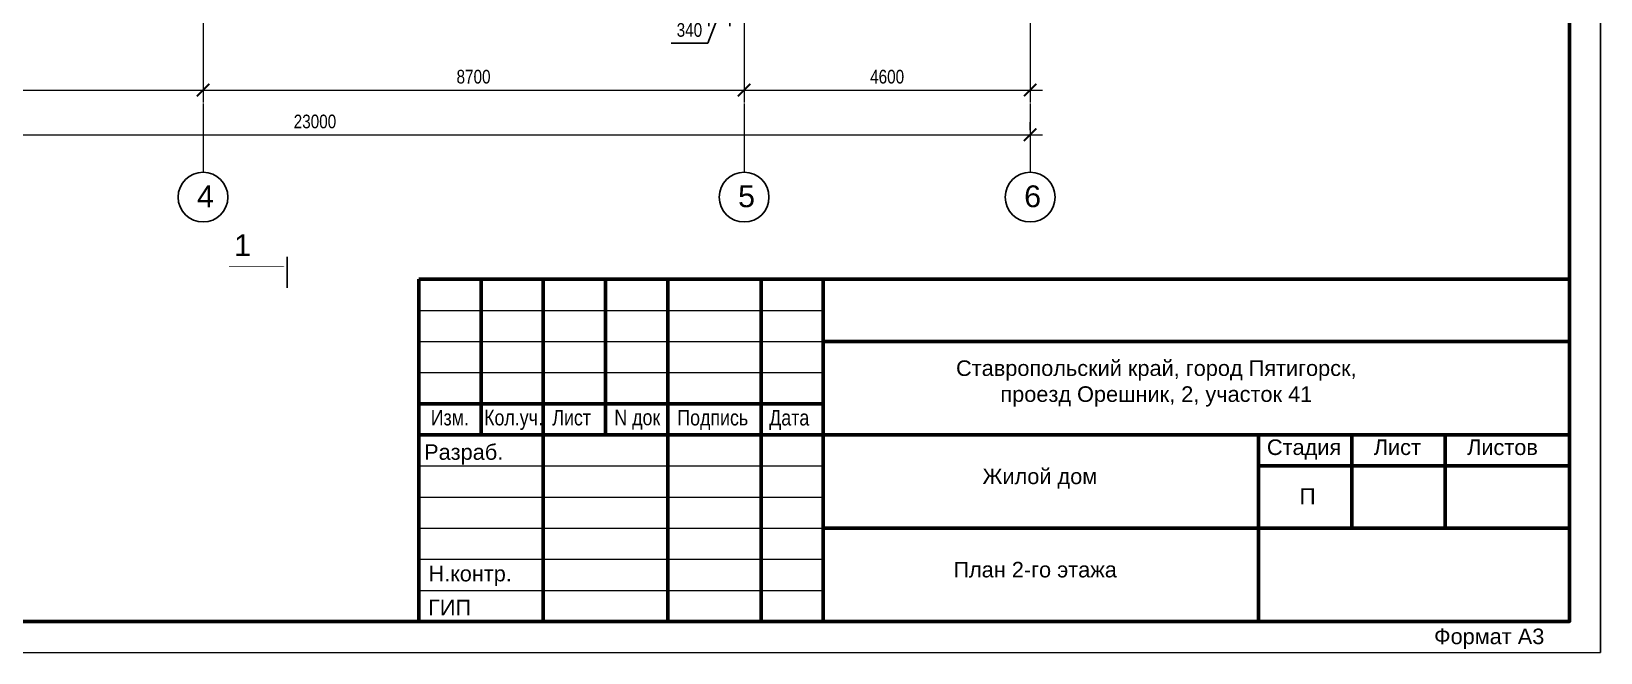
# Model space of a CAD drawing. Extents: x 4838367 to 4880367, y 1370221 to 1442915.
# Drawn here: x 4855135 to 4880367, y 1370221 to 1380205 of the extents above; entities that cross this region are included whole.
import ezdxf
from ezdxf.enums import TextEntityAlignment as Align

# ---------------------------------------------------------------- set-up
doc = ezdxf.new("R2010")
doc.units = 0
doc.header["$MEASUREMENT"] = 0
doc.linetypes.add('ACAD_ISO04W100', pattern=[30.5, 24, -3, 0.5, -3])
doc.layers.get('0').update_dxf_attribs({"linetype": 'CONTINUOUS'})
doc.layers.get('DEFPOINTS').update_dxf_attribs({"linetype": 'CONTINUOUS'})
for name, color, linetype, lineweight in [('tekst', 150, 'CONTINUOUS', 13), ('окна', 120, 'CONTINUOUS', 15), ('осевые размеры', 80, 'CONTINUOUS', 9), ('стены', 7, 'CONTINUOUS', 60), ('текст13', 131, 'CONTINUOUS', 13)]:
    doc.layers.add(name, color=color, linetype=linetype, lineweight=lineweight)
for name, color, linetype in [('АР0-6_132-01_ВЫН', 132, 'CONTINUOUS'), ('АР1-3_210-10', 210, 'CONTINUOUS'), ('АР2-0_121-02_ТЕКСТ', 121, 'CONTINUOUS'), ('АР2-0_121-03_ТЕКСТ', 121, 'CONTINUOUS'), ('АР2-7_3-03_МАРК', 3, 'CONTINUOUS'), ('АР2-8_43-04_ПРГ', 43, 'CONTINUOUS'), ('ОСИ', 30, 'ACAD_ISO04W100')]:
    doc.layers.add(name, color=color, linetype=linetype)
doc.styles.add('AR-125', font='arial.ttf', dxfattribs={"height": 125})
doc.styles.add('AR220M100', font='arial.ttf', dxfattribs={"width": 0.8, "height": 220})
doc.styles.add('AR250', font='arial.ttf', dxfattribs={"height": 250})
doc.dimstyles.new('100', dxfattribs={"dimtxt": 1, "dimasz": 200, "dimexe": 200, "dimexo": 200, "dimgap": 100, "dimtad": 1, "dimdec": 0, "dimrnd": 1, "dimzin": 13, "dimdsep": 46, "dimtxsty": 'AR220M100', "dimblk1": 'ARCHTICK', "dimblk2": 'ARCHTICK', "dimsah": 1, "dimcen": 100, "dimdle": 200, "dimclrd": 256, "dimclre": 256, "dimclrt": 256, "dimadec": 0, "dimazin": 0, "dimtfac": 1, "dimtdec": 0, "dimtofl": 0, "dimtmove": 1, "dimatfit": 3, "dimldrblk": 'ARCHTICK', "dimfxl": 200, "dimtolj": 1, "dimtzin": 13, "dimlwd": -1, "dimlwe": -1, "dimarcsym": 0})

# ---------------------------------------------------------------- blocks, each defined once
blk = doc.blocks.new('_ARCHTICK')
at = {"color": 0, "linetype": 'ByBlock', "const_width": 0.15}
blk.add_lwpolyline([(-0.5, -0.5), (0.5, 0.5)], dxfattribs=at)
blk = doc.blocks.new('*D124')
at = {"layer": 'DEFPOINTS', "color": 0, "transparency": 16777216}
for p in [(4850795, 1379375), (4857895, 1379375), (4857895, 1379263)]:
    blk.add_point(p, dxfattribs=at)
at = {"layer": 'осевые размеры', "transparency": 16777216}
for p, q in [((4850595, 1379263), (4858095, 1379263)), ((4850795, 1379175), (4850795, 1379063)), ((4857895, 1379175), (4857895, 1379063))]:
    blk.add_line(p, q, dxfattribs=at)
at = {"layer": 'осевые размеры', "transparency": 16777216, "xscale": 200, "yscale": 200, "zscale": 200, "rotation": 180}
blk.add_blockref('_ARCHTICK', (4850795, 1379263), dxfattribs=at)
at = {"layer": 'осевые размеры', "transparency": 16777216, "xscale": 200, "yscale": 200, "zscale": 200}
blk.add_blockref('_ARCHTICK', (4857895, 1379263), dxfattribs=at)
at = {"layer": 'осевые размеры', "transparency": 16777216, "insert": (4854345, 1379476), "char_height": 220, "attachment_point": 5, "style": 'AR220M100'}
blk.add_mtext('\\A1;7100', dxfattribs=at)
blk = doc.blocks.new('*D125')
at = {"layer": 'DEFPOINTS', "color": 0, "transparency": 16777216}
for p in [(4848195, 1378416), (4871195, 1378544), (4871195, 1378416)]:
    blk.add_point(p, dxfattribs=at)
at = {"layer": 'осевые размеры', "transparency": 16777216}
for p, q in [((4848195, 1378616), (4848195, 1378744)), ((4871195, 1378616), (4871195, 1378744)), ((4847995, 1378544), (4871395, 1378544))]:
    blk.add_line(p, q, dxfattribs=at)
at = {"layer": 'осевые размеры', "transparency": 16777216, "xscale": 200, "yscale": 200, "zscale": 200, "rotation": 180}
blk.add_blockref('_ARCHTICK', (4848195, 1378544), dxfattribs=at)
at = {"layer": 'осевые размеры', "transparency": 16777216, "xscale": 200, "yscale": 200, "zscale": 200}
blk.add_blockref('_ARCHTICK', (4871195, 1378544), dxfattribs=at)
at = {"layer": 'осевые размеры', "transparency": 16777216, "insert": (4859695, 1378756), "char_height": 220, "attachment_point": 5, "style": 'AR220M100'}
blk.add_mtext('\\A1;23000', dxfattribs=at)
blk = doc.blocks.new('*D126')
at = {"layer": 'DEFPOINTS', "color": 0, "transparency": 16777216}
for p in [(4866595, 1380540), (4871195, 1380540), (4871195, 1379263)]:
    blk.add_point(p, dxfattribs=at)
at = {"layer": 'осевые размеры', "transparency": 16777216}
for p, q in [((4866595, 1380340), (4866595, 1379063)), ((4871195, 1380340), (4871195, 1379063)), ((4866395, 1379263), (4871395, 1379263))]:
    blk.add_line(p, q, dxfattribs=at)
at = {"layer": 'осевые размеры', "transparency": 16777216, "xscale": 200, "yscale": 200, "zscale": 200, "rotation": 180}
blk.add_blockref('_ARCHTICK', (4866595, 1379263), dxfattribs=at)
at = {"layer": 'осевые размеры', "transparency": 16777216, "xscale": 200, "yscale": 200, "zscale": 200}
blk.add_blockref('_ARCHTICK', (4871195, 1379263), dxfattribs=at)
at = {"layer": 'осевые размеры', "transparency": 16777216, "insert": (4868895, 1379476), "char_height": 220, "attachment_point": 5, "style": 'AR220M100'}
blk.add_mtext('\\A1;4600', dxfattribs=at)
blk = doc.blocks.new('*D132')
at = {"layer": 'DEFPOINTS', "color": 0, "transparency": 16777216}
for p in [(4857895, 1379907), (4866595, 1379907), (4866595, 1379263)]:
    blk.add_point(p, dxfattribs=at)
at = {"layer": 'осевые размеры', "transparency": 16777216}
for p, q in [((4857895, 1379707), (4857895, 1379063)), ((4866595, 1379707), (4866595, 1379063)), ((4857695, 1379263), (4866795, 1379263))]:
    blk.add_line(p, q, dxfattribs=at)
at = {"layer": 'осевые размеры', "transparency": 16777216, "xscale": 200, "yscale": 200, "zscale": 200, "rotation": 180}
blk.add_blockref('_ARCHTICK', (4857895, 1379263), dxfattribs=at)
at = {"layer": 'осевые размеры', "transparency": 16777216, "xscale": 200, "yscale": 200, "zscale": 200}
blk.add_blockref('_ARCHTICK', (4866595, 1379263), dxfattribs=at)
at = {"layer": 'осевые размеры', "transparency": 16777216, "insert": (4862245, 1379476), "char_height": 220, "attachment_point": 5, "style": 'AR220M100'}
blk.add_mtext('\\A1;8700', dxfattribs=at)
blk = doc.blocks.new('A$C61914B03')
at = {"layer": 'АР0-6_132-01_ВЫН'}
blk.add_lwpolyline([(33, 157, 0, 120, 0), (453, 157, 12, 12, 0), (933, 157, 12, 12, 0)], format="xyseb", dxfattribs=at)
at = {"layer": 'АР1-3_210-10'}
blk.add_line((0, 0), (0, 498), dxfattribs=at)
blk = doc.blocks.new('*D181')
at = {"layer": 'DEFPOINTS', "color": 0, "transparency": 16777216}
for p in [(4866026, 1384273), (4866365, 1384273), (4866026, 1380490)]:
    blk.add_point(p, dxfattribs=at)
at = {"layer": 'АР2-0_121-03_ТЕКСТ', "transparency": 16777216}
for p, q in [((4866026, 1384073), (4866026, 1380290)), ((4866365, 1384073), (4866365, 1380290)), ((4866565, 1380490), (4865826, 1380490)), ((4866195, 1380490), (4866010, 1380015)), ((4866010, 1380015), (4865422, 1380015))]:
    blk.add_line(p, q, dxfattribs=at)
at = {"layer": 'АР2-0_121-03_ТЕКСТ', "transparency": 16777216, "xscale": 200, "yscale": 200, "zscale": 200, "rotation": 180}
blk.add_blockref('_ARCHTICK', (4866026, 1380490), dxfattribs=at)
at = {"layer": 'АР2-0_121-03_ТЕКСТ', "transparency": 16777216, "xscale": 200, "yscale": 200, "zscale": 200}
blk.add_blockref('_ARCHTICK', (4866365, 1380490), dxfattribs=at)
at = {"layer": 'АР2-0_121-03_ТЕКСТ', "transparency": 16777216, "insert": (4865716, 1380227), "char_height": 220, "attachment_point": 5, "style": 'AR220M100'}
blk.add_mtext('\\A1;340', dxfattribs=at)

msp = doc.modelspace()

# ---------------------------------------------------------------- linework, layer by layer
at = {"layer": 'tekst', "color": 7}
for p, q in [((4880367, 1370220.8), (4880367, 1399920.8)), ((4880367, 1399920.8), (4880367, 1370220.8)), ((4838367, 1370220.8), (4880367, 1370220.8))]:
    msp.add_line(p, q, dxfattribs=at)
at = {"layer": 'окна', "color": 7, "ltscale": 20}
for p, q in [((4861367, 1375720.8), (4867867, 1375720.8)), ((4861367, 1375220.8), (4867867, 1375220.8)), ((4861367, 1374720.8), (4867867, 1374720.8)), ((4861367, 1373220.8), (4867867, 1373220.8)), ((4861367, 1372720.8), (4867867, 1372720.8)), ((4861367, 1372220.8), (4867867, 1372220.8)), ((4861367, 1371720.8), (4867867, 1371720.8)), ((4861367, 1371220.8), (4867867, 1371220.8))]:
    msp.add_line(p, q, dxfattribs=at)
at = {"layer": 'ОСИ', "linetype": 'ACAD_ISO04W100', "lineweight": 9, "ltscale": 50}
for p, q in [((4857895.2, 1395819), (4857895.2, 1377941.9)), ((4866595.2, 1395819), (4866595.2, 1377941.9)), ((4871195.2, 1395819), (4871195.2, 1377941.9))]:
    msp.add_line(p, q, dxfattribs=at)
at = {"layer": 'ОСИ', "linetype": 'ByBlock', "ltscale": 40}
for centre in [(4857895.2, 1377541.9), (4866595.2, 1377541.9), (4871195.2, 1377541.9)]:
    msp.add_circle(centre, 400, dxfattribs=at)
at = {"layer": 'стены', "color": 7}
for p, q in [((4861367, 1370720.8), (4861367, 1376220.8)), ((4861367, 1376220.8), (4879867, 1376220.8)), ((4862367, 1373720.8), (4862367, 1376220.8)), ((4863367, 1370720.8), (4863367, 1376220.8)), ((4864367, 1373720.8), (4864367, 1376220.8)), ((4865367, 1370720.8), (4865367, 1376220.8)), ((4866867, 1370720.8), (4866867, 1376220.8)), ((4867867, 1370720.8), (4867867, 1376220.8)), ((4867867, 1375220.8), (4879867, 1375220.8)), ((4861367, 1374220.8), (4867867, 1374220.8)), ((4861367, 1373720.8), (4879867, 1373720.8)), ((4874867, 1373720.8), (4874867, 1370720.8)), ((4876367, 1372220.8), (4876367, 1373720.8)), ((4877867, 1372220.8), (4877867, 1373720.8)), ((4874867, 1373220.8), (4879867, 1373220.8)), ((4867867, 1372220.8), (4879867, 1372220.8))]:
    msp.add_line(p, q, dxfattribs=at)
msp.add_lwpolyline([(4840367, 1370720.8), (4879867, 1370720.8), (4879867, 1399420.8), (4840367, 1399420.8)], close=True, dxfattribs=at)

# ---------------------------------------------------------------- block references
at = {"layer": 'АР2-8_43-04_ПРГ', "rotation": 180}
msp.add_blockref('A$C61914B03', (4859247.3, 1376581.7), dxfattribs=at)

# ---------------------------------------------------------------- texts
at = {"layer": 'АР2-0_121-02_ТЕКСТ', "linetype": 'Continuous', "ltscale": 8, "style": 'AR-125'}
msp.add_text('П', height=260, dxfattribs=at).set_placement((4875524.8, 1372601.8))
at = {"layer": 'АР2-7_3-03_МАРК', "style": 'AR250'}
msp.add_text('1', height=350, dxfattribs=at).set_placement((4858395, 1376593))
at = {"layer": 'ОСИ', "linetype": 'ByBlock', "ltscale": 40, "char_height": 350, "width": 1538.276, "attachment_point": 1, "style": 'AR-125'}
for s, insert in [('4', (4857798.4, 1377729.8)), ('5', (4866498.4, 1377729.8)), ('6', (4871098.4, 1377729.8))]:
    msp.add_mtext(s, dxfattribs=dict(at, insert=insert))
at = {"layer": 'текст13', "style": 'AR-125'}
for s, p in [('Стадия', (4875598.4, 1373396.7)), ('Лист', (4877098.4, 1373396.7)), ('Листов', (4878789.3, 1373396.7))]:
    msp.add_text(s, height=250, dxfattribs=at).set_placement(p, align=Align.CENTER)
at = {"layer": 'текст13', "linetype": 'Continuous', "ltscale": 8, "style": 'AR-125'}
for s, p in [('Разраб.', (4861450.2, 1373319.5)), ('Н.контр.', (4861520.8, 1371365.7)), ('ГИП ', (4861514, 1370819.9))]:
    msp.add_text(s, height=250, dxfattribs=at).set_placement(p)
msp.add_text('Формат А3', height=250, dxfattribs=at).set_placement((4878575.6, 1370606.5), align=Align.TOP_CENTER)
at = {"layer": 'текст13', "linetype": 'Continuous', "ltscale": 8, "char_height": 250, "attachment_point": 5, "style": 'AR-125'}
for s, insert, width in [('{\\fArial|b0|i0|c204|p34;Ставропольский край, город Пятигорск, проезд Орешник, 2, участок 41}', (4873223.1, 1374546.4), 7012.052), ('{\\fArial|b0|i0|c204|p34;Жилой дом}', (4871350, 1373017.8), 7012.052), ('План 2-го этажа ', (4871274.7, 1371552.4), 5371.298)]:
    msp.add_mtext(s, dxfattribs=dict(at, insert=insert, width=width))
at = {"layer": 'текст13', "char_height": 250, "style": 'AR250'}
for s, insert, width, attachment_point in [('{\\fArial Narrow|b0|i0|c204|p34;Изм.}', (4861863.3, 1374122.1), 598.636, 2), ('{\\fArial Narrow|b0|i0|c204|p34;Кол.уч}.', (4862415, 1374123.2), 921.692, 1), ('{\\fArial Narrow|b0|i0|c204|p34;Лист}', (4863822.3, 1374122.3), 607.094, 2), ('{\\fArial Narrow|b0|i0|c204|p34;N док}', (4864877.8, 1374125.7), 1250.465, 2), ('{\\fArial Narrow|b0|i0|c204|p34;Подпись}', (4866091, 1374122.1), 1111.869, 2), ('{\\fArial Narrow|b0|i0|c204|p34;Дата}', (4867321.2, 1374121.3), 627.967, 2)]:
    msp.add_mtext(s, dxfattribs=dict(at, insert=insert, width=width, attachment_point=attachment_point))

# ---------------------------------------------------------------- dimensions: what is measured, and where the dimension line sits
at = {"layer": 'АР2-0_121-03_ТЕКСТ'}
dim = msp.add_linear_dim(base=(4866025.6, 1380489.7), p1=(4866365.2, 1384272.9), p2=(4866025.6, 1384272.9), dimstyle='100', override={"dimzin": 1}, dxfattribs=at)
dim.commit()
dim.dimension.update_dxf_attribs({"geometry": '*D181', "text_midpoint": (4865910, 1380014.9), "dimtype": 160})
at = {"layer": 'осевые размеры'}
for base, p1, p2, picture, middle in [((4871195.2, 1379263.4), (4866595.2, 1380540.4), (4871195.2, 1380540.4), '*D126', (4868895.2, 1379475.7)), ((4866595.2, 1379263.4), (4857895.2, 1379906.9), (4866595.2, 1379906.9), '*D132', (4862245.2, 1379475.7)), ((4857895.2, 1379263.4), (4850795.2, 1379375.3), (4857895.2, 1379375.3), '*D124', (4854345.2, 1379475.7)), ((4871195.2, 1378543.7), (4848195, 1378416), (4871195.2, 1378416), '*D125', (4859695.1, 1378756.1))]:
    dim = msp.add_linear_dim(base=base, p1=p1, p2=p2, dimstyle='100', override={"dimtxt": 220, "dimtmove": 0, "dimarcsym": 1}, dxfattribs=at)
    dim.commit()
    dim.dimension.update_dxf_attribs({"geometry": picture, "text_midpoint": middle})

doc.saveas('drawing.dxf')
